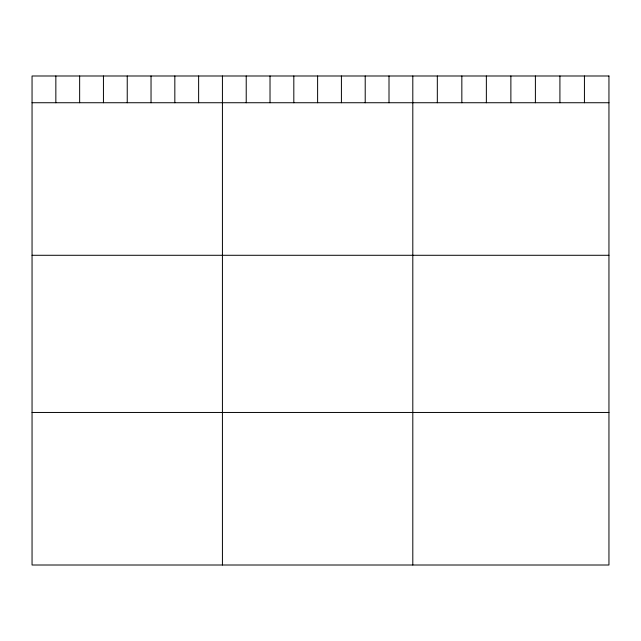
<?xml version="1.0" encoding="UTF-8"?>
<svg xmlns="http://www.w3.org/2000/svg" width="641" height="641" viewBox="0 0 641 641"><rect width="100%" height="100%" fill="white"/><g stroke="black" fill="none" stroke-linecap="round" stroke-linejoin="round"><path stroke-width="0.96" d="M32.05 102.736L608.95 102.736M32.05 255.286L608.95 255.286M32.05 412.459L608.95 412.459M584.432 75.991L584.432 102.736M559.913 75.991L559.913 102.736M535.395 75.991L535.395 102.736M510.877 75.991L510.877 102.736M486.359 75.991L486.359 102.736M461.841 75.991L461.841 102.736M437.322 75.991L437.322 102.736M412.804 75.991L412.804 565.009M389.007 75.991L389.007 102.736M365.21 75.991L365.21 102.736M341.413 75.991L341.413 102.736M317.615 75.991L317.615 102.736M293.818 75.991L293.818 102.736M270.021 75.991L270.021 102.736M246.224 75.991L246.224 102.736M222.427 75.991L222.427 565.009M198.63 75.991L198.63 102.736M174.833 75.991L174.833 102.736M151.036 75.991L151.036 102.736M127.239 75.991L127.239 102.736M103.441 75.991L103.441 102.736M79.644 75.991L79.644 102.736M55.847 75.991L55.847 102.736M608.95 75.991L32.05 75.991L32.05 565.009L608.95 565.009L608.95 75.991"/></g></svg>
